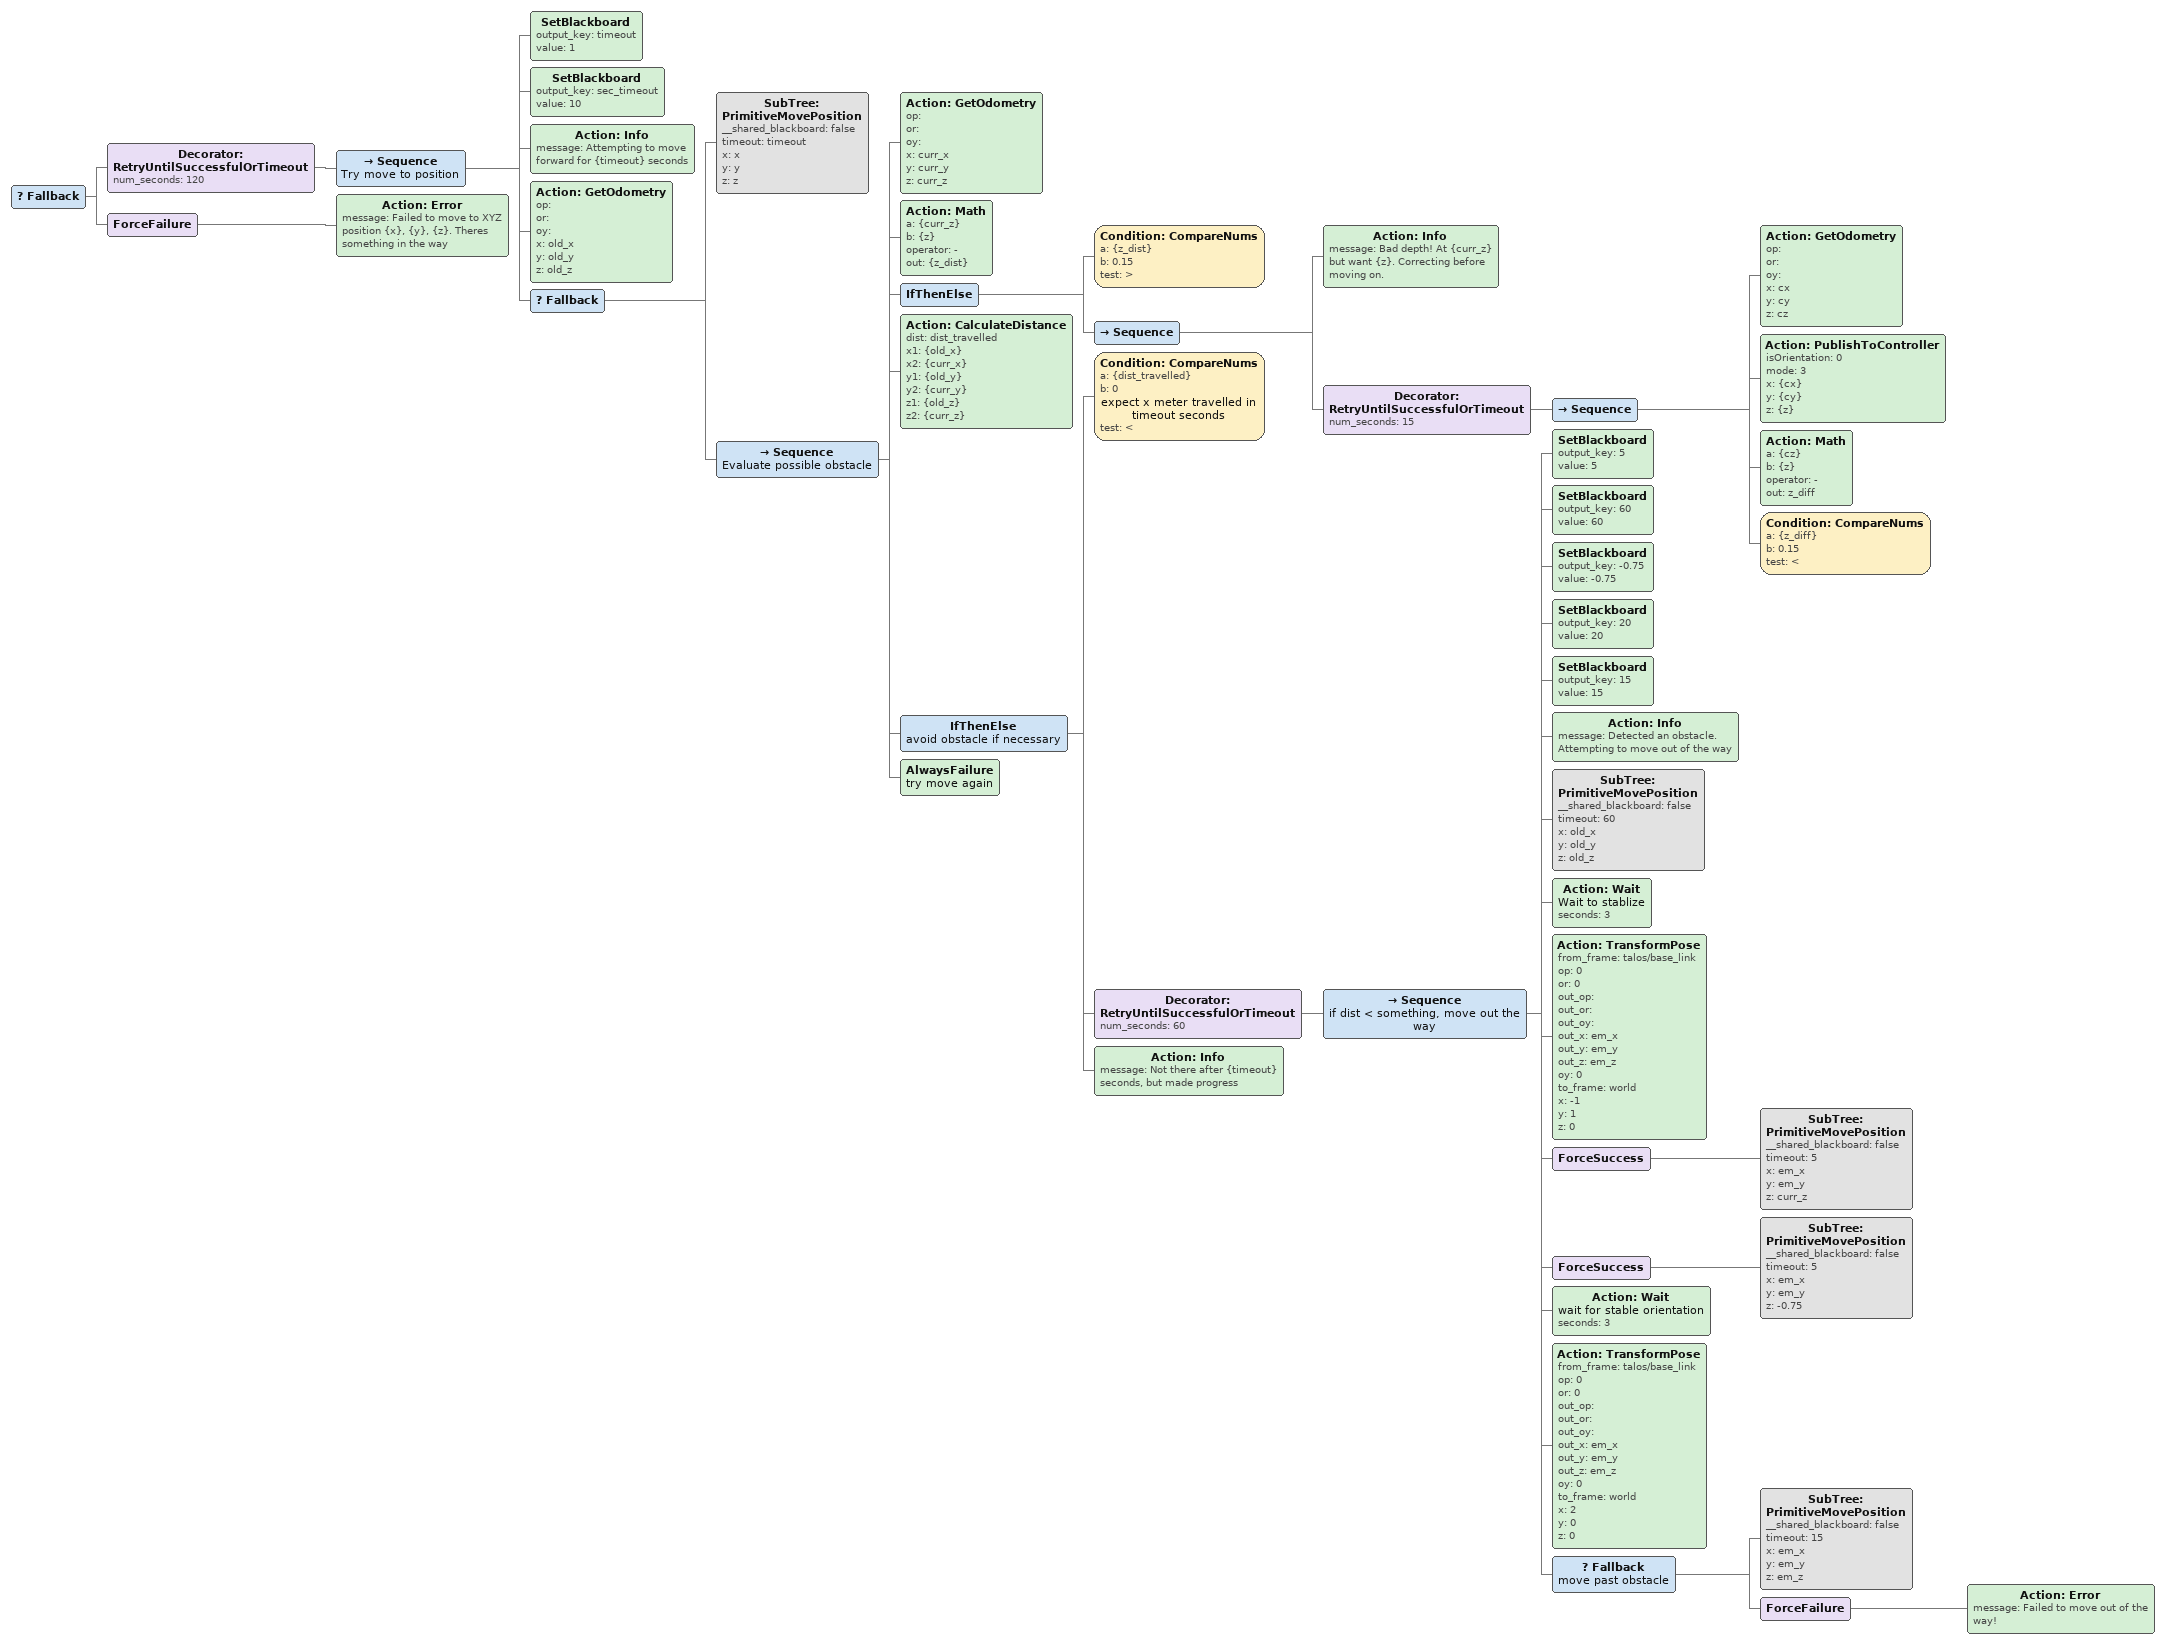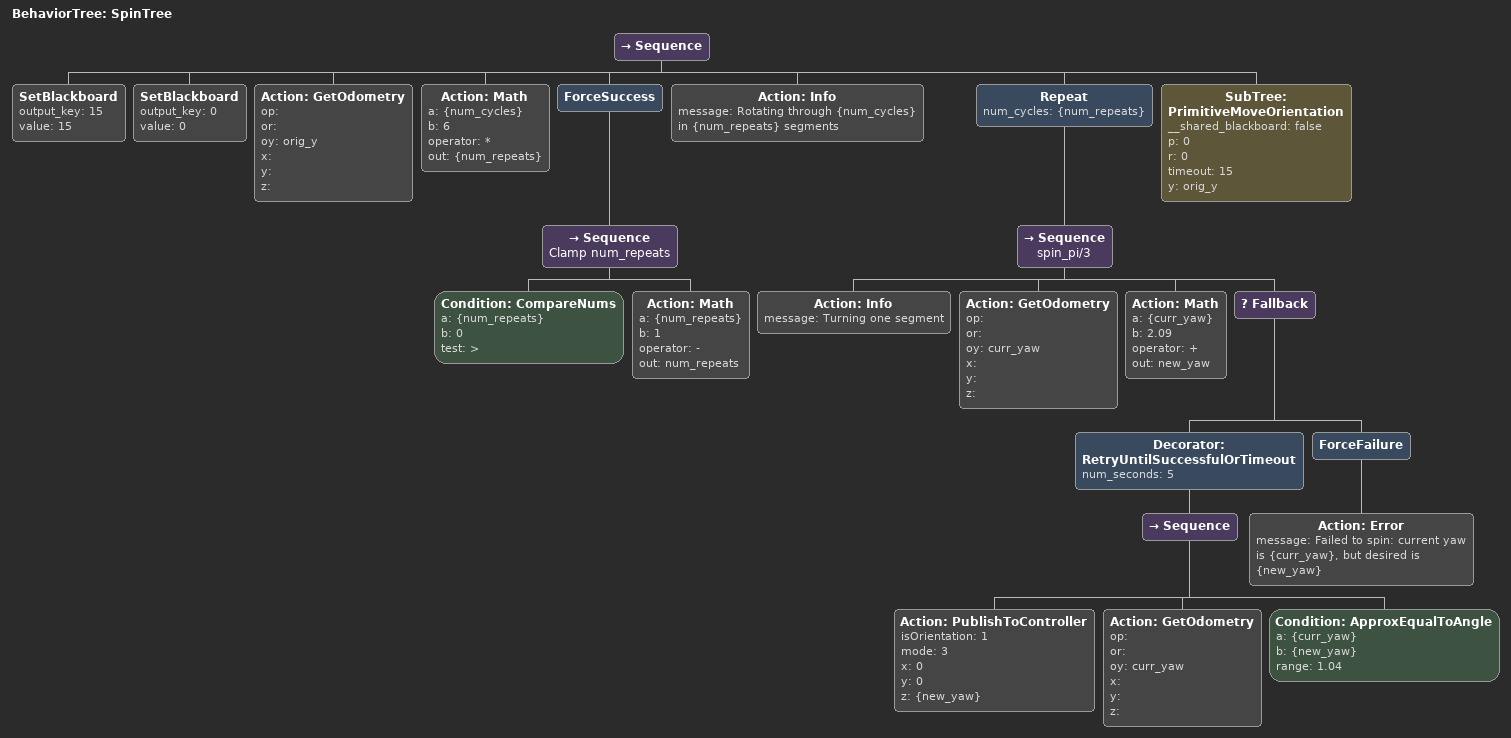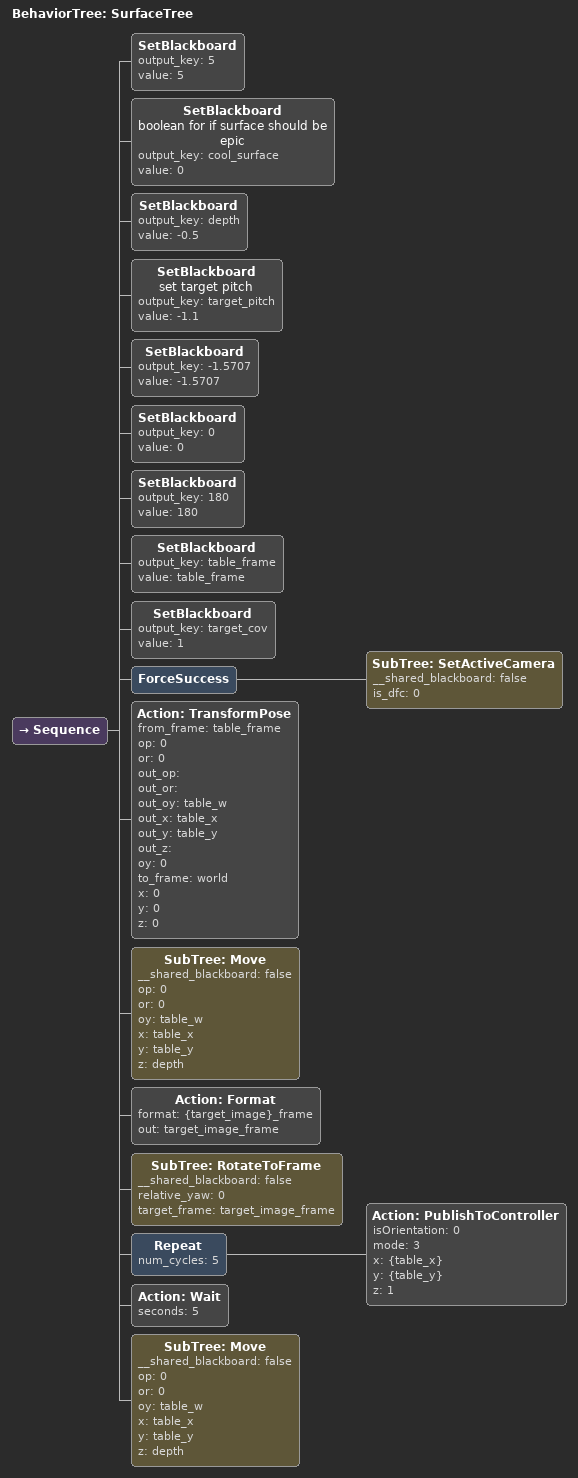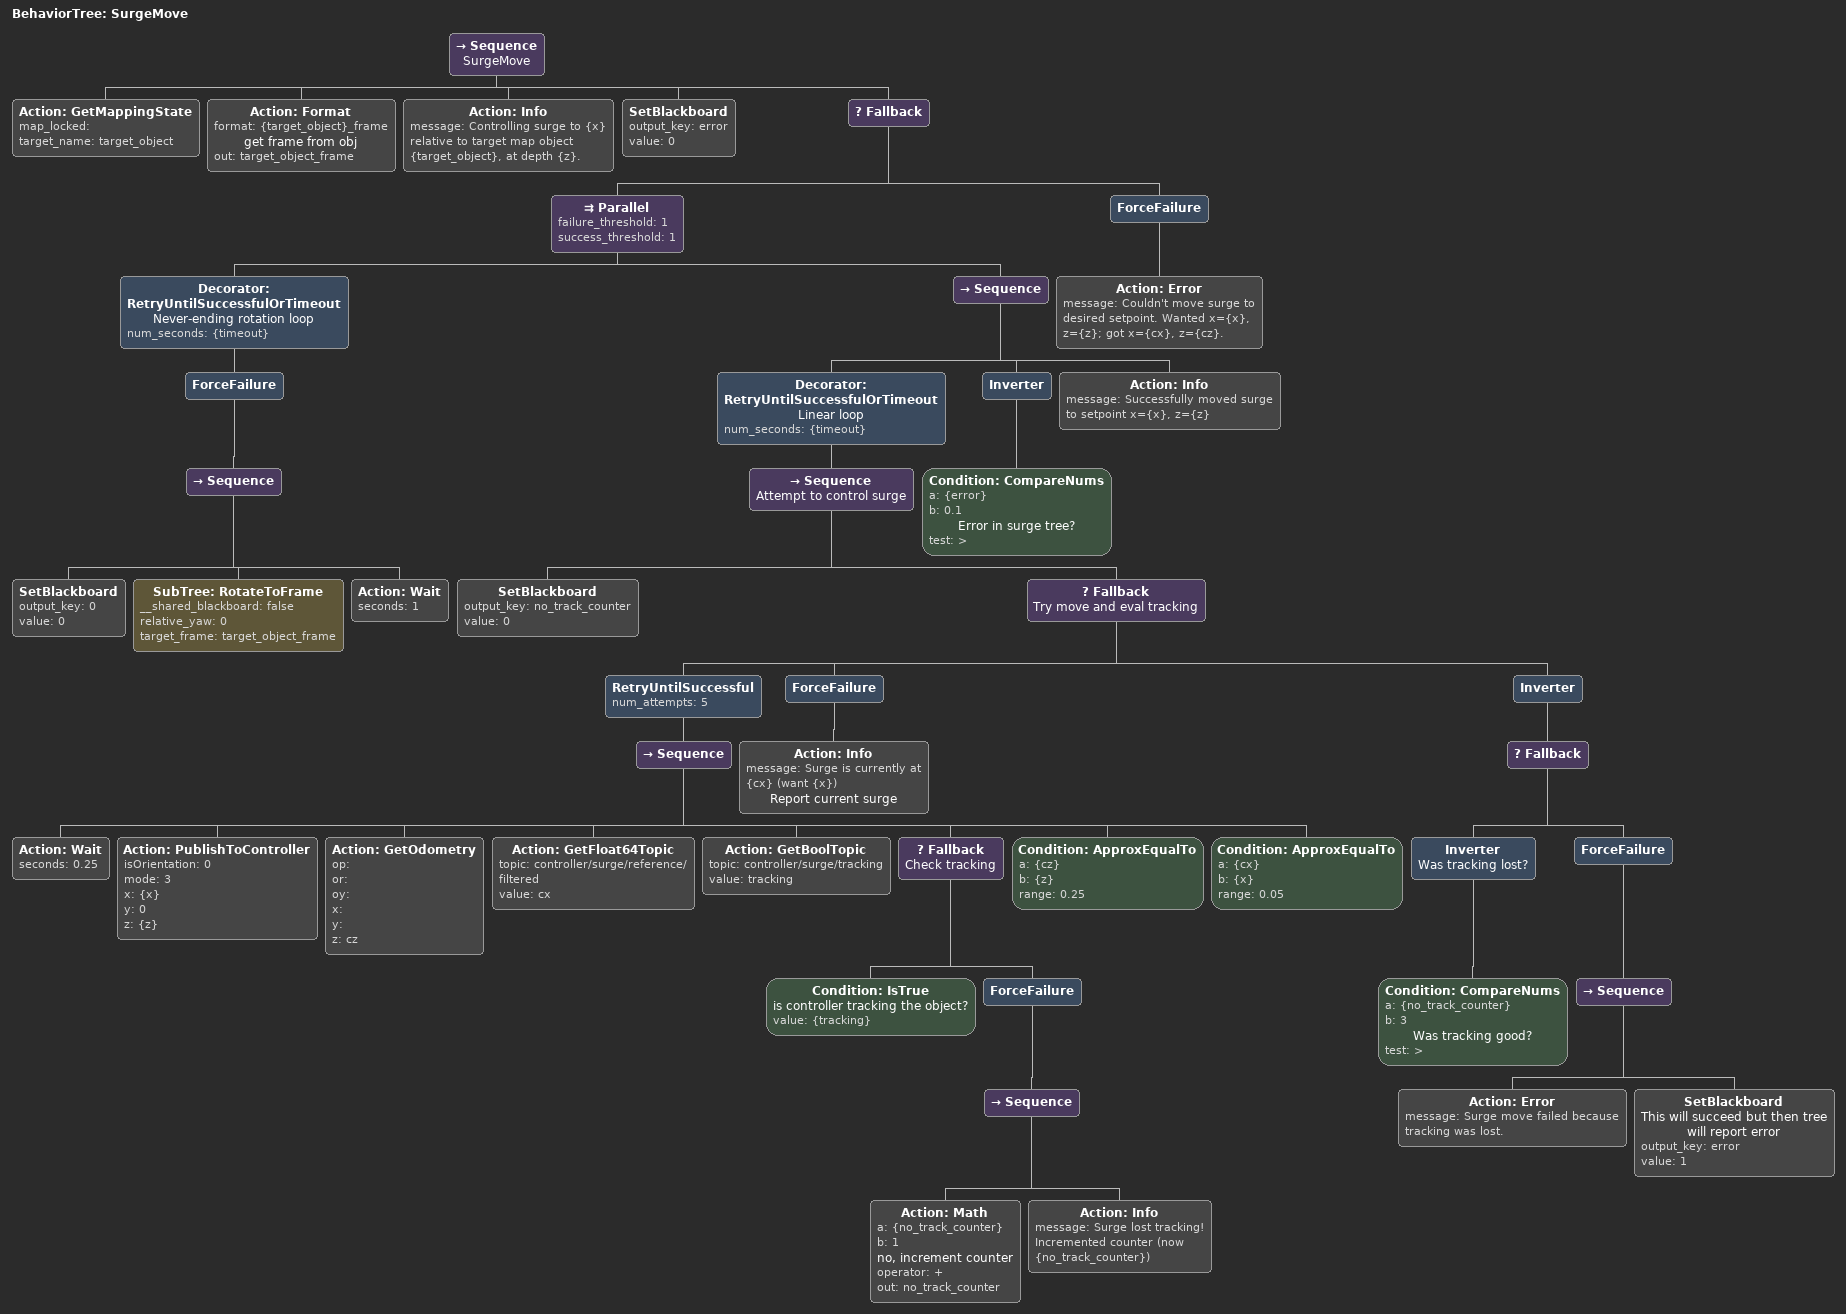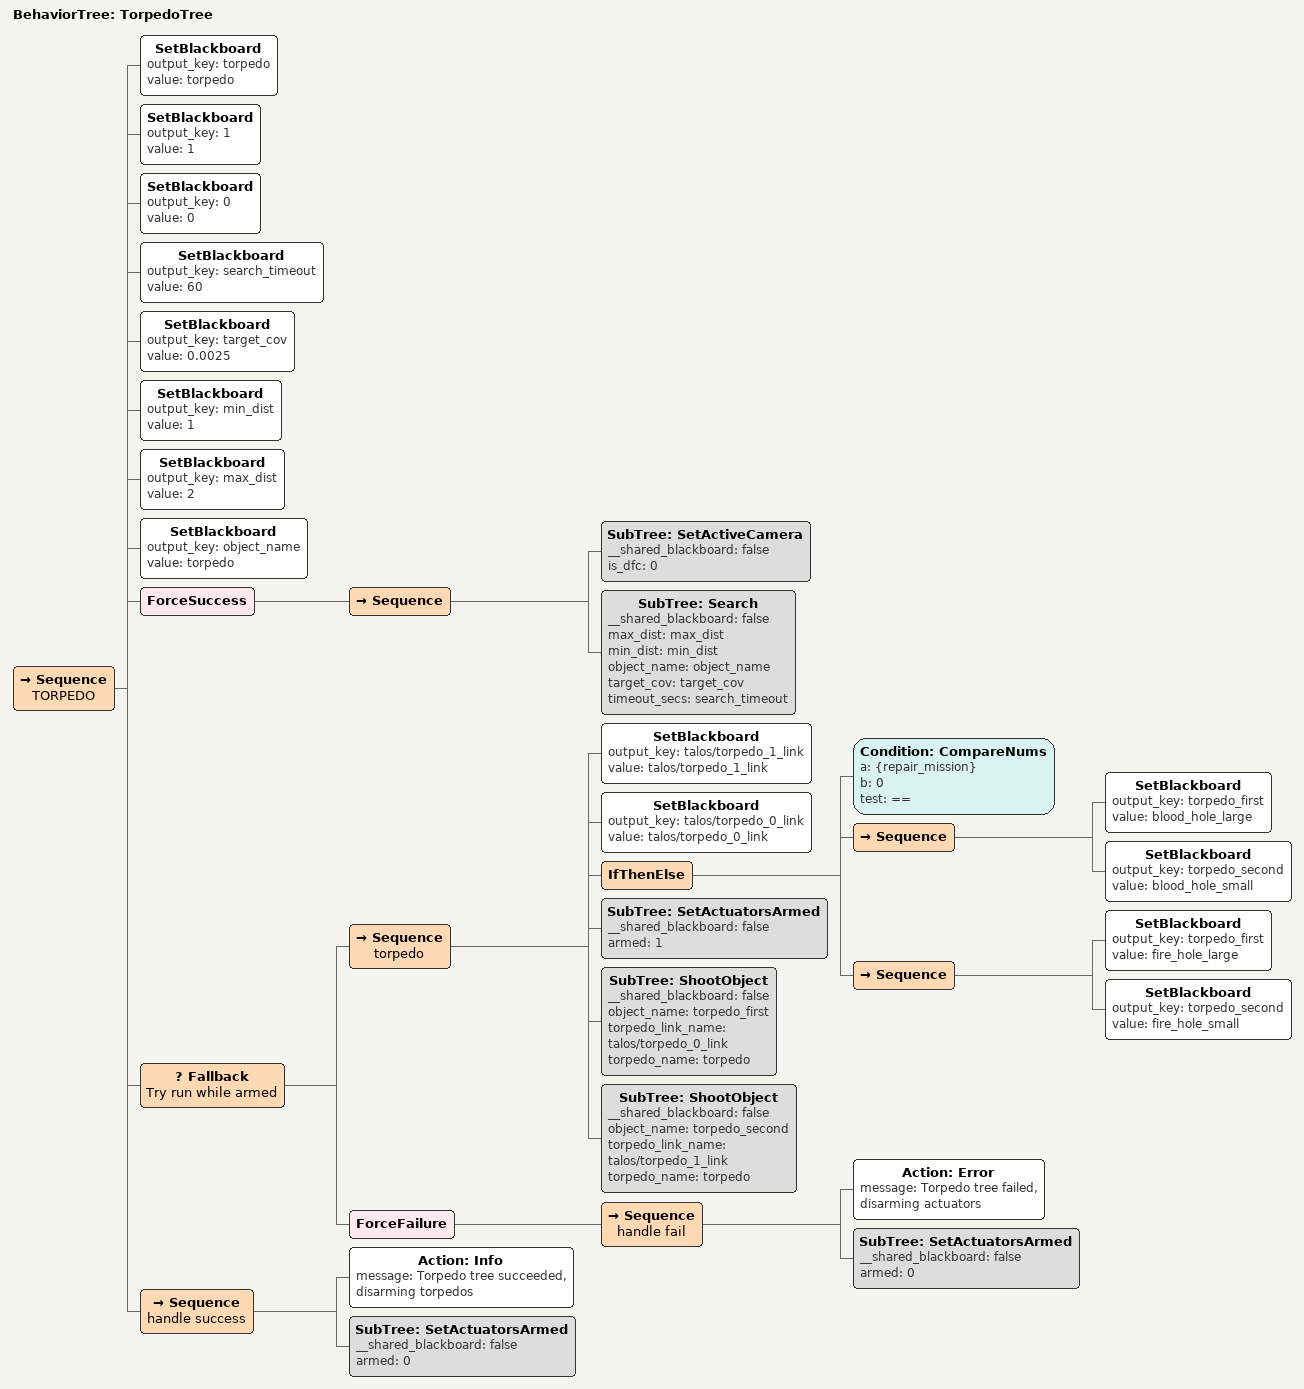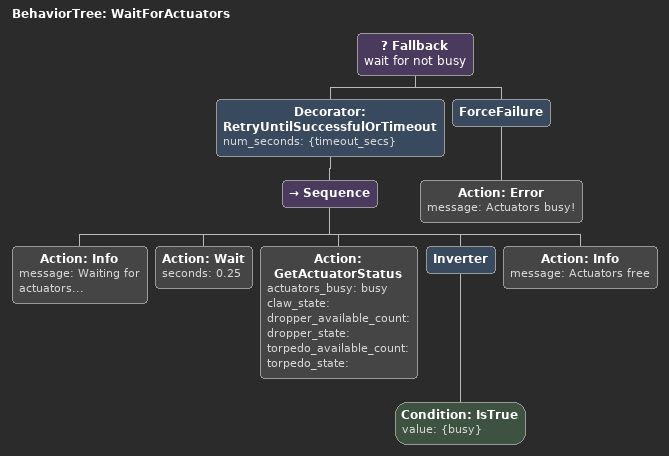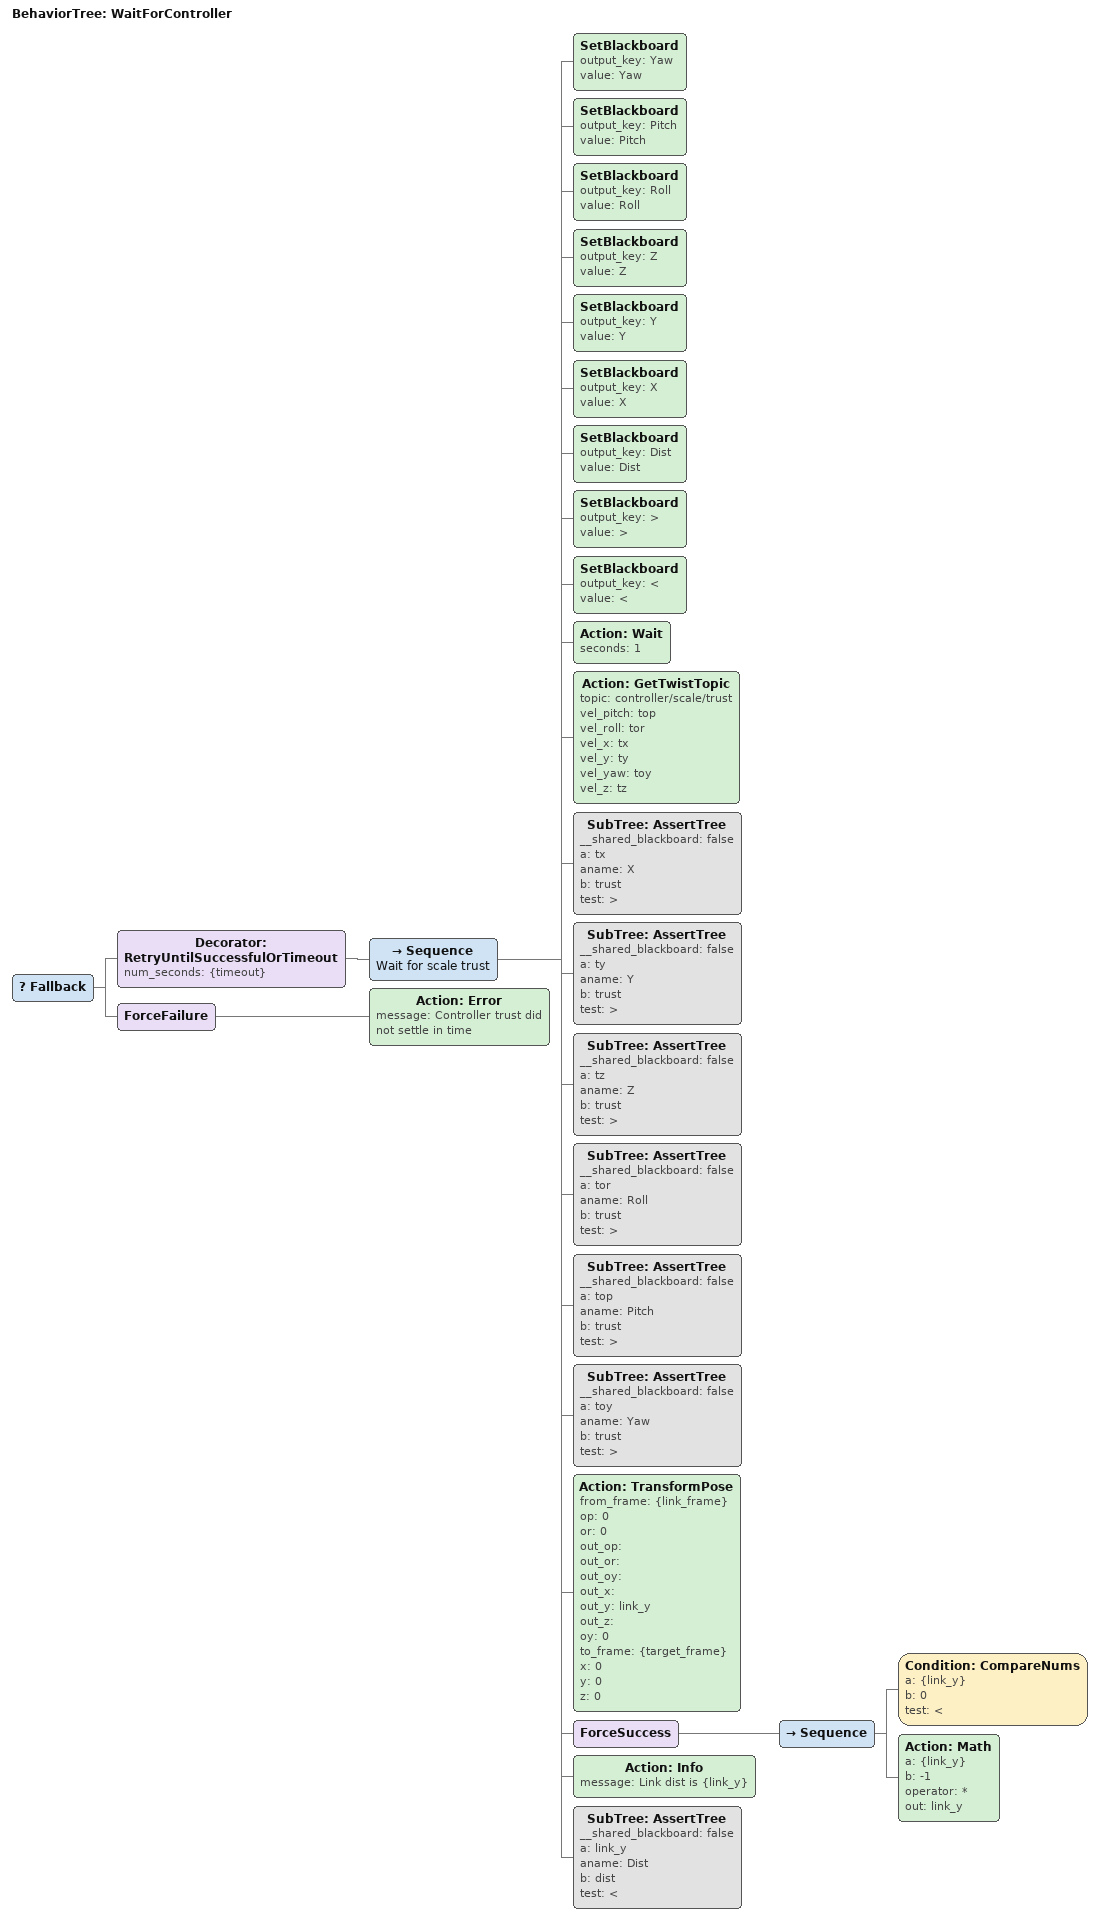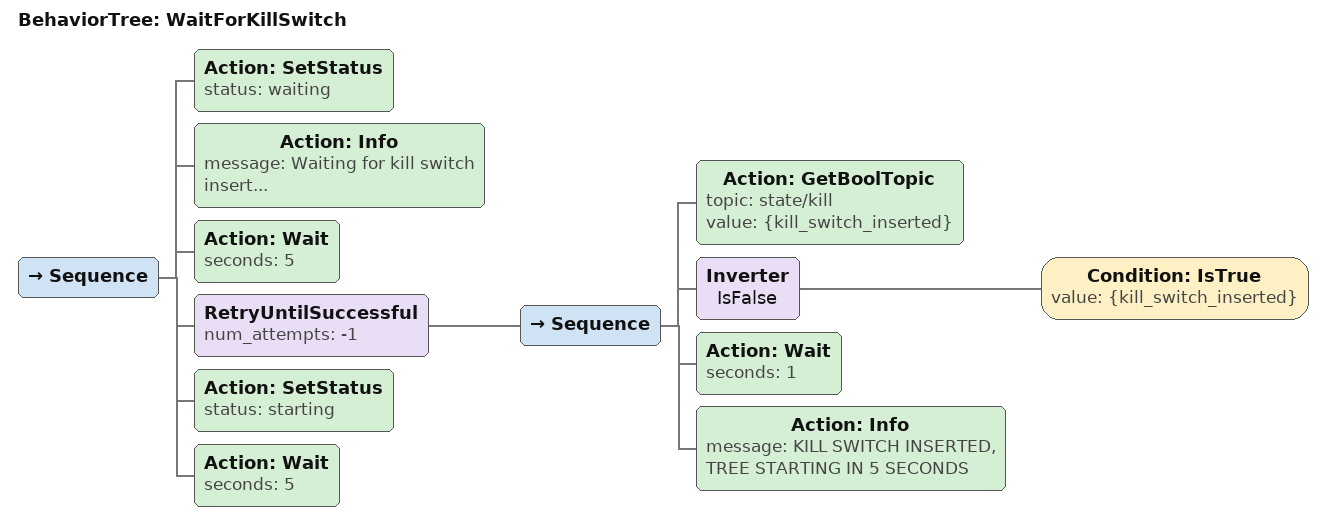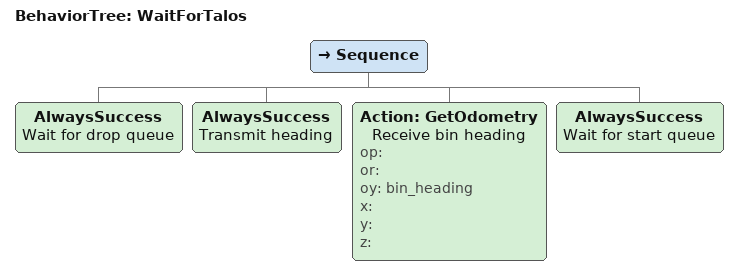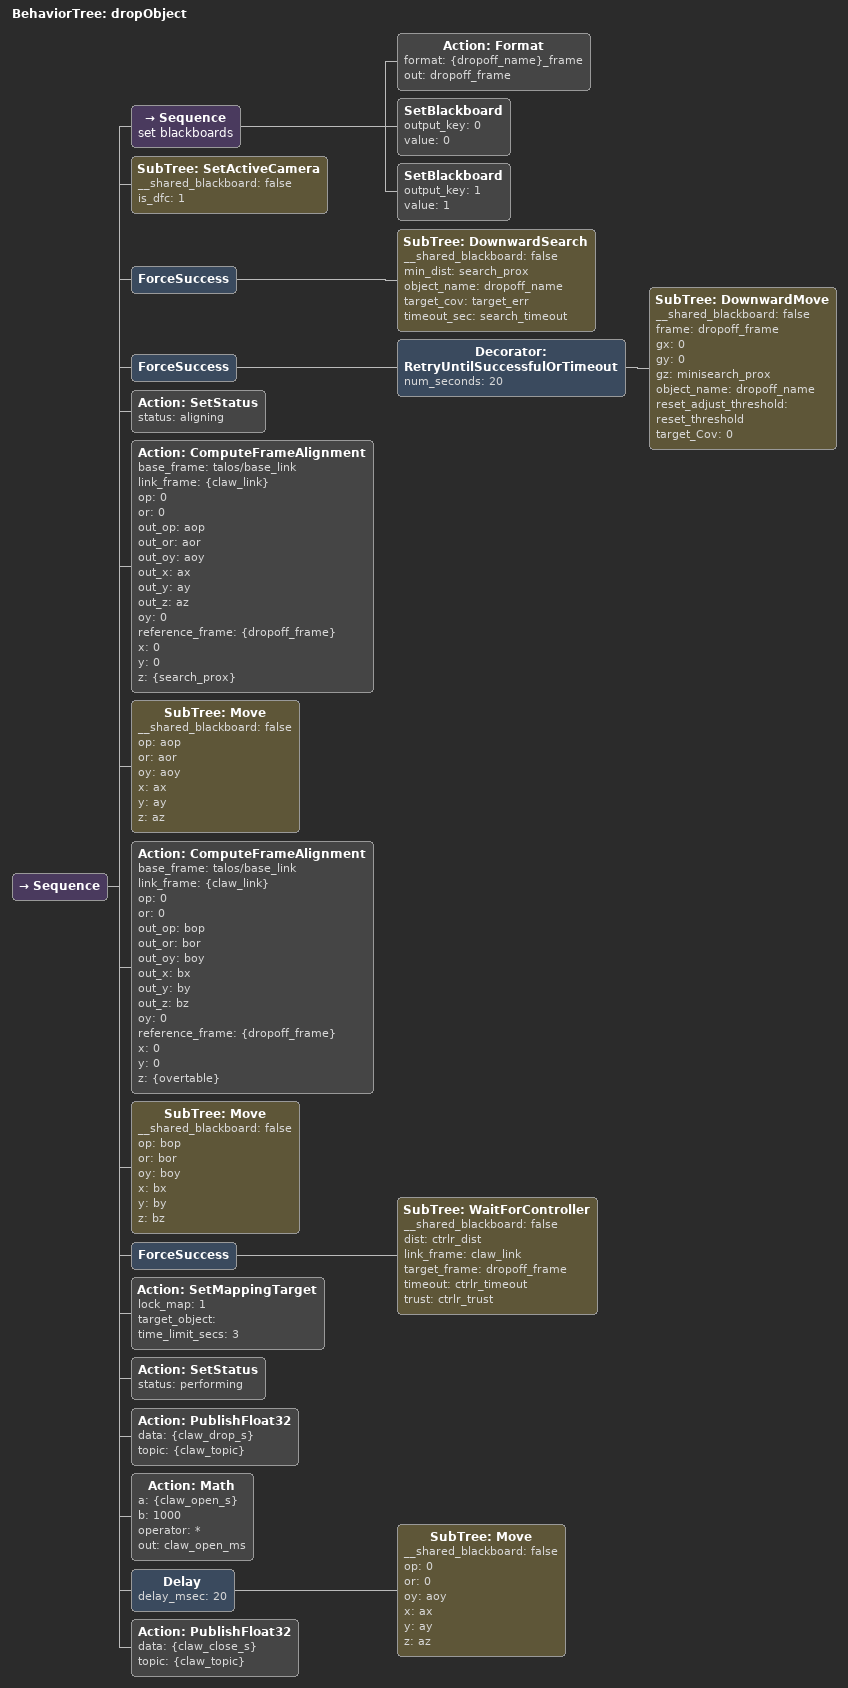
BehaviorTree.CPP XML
<Fallback>
    <Decorator ID="RetryUntilSuccessfulOrTimeout" num_seconds="120">
        <Sequence name="Try move to position">
            <SetBlackboard output_key="timeout" value="1"/>
            <SetBlackboard output_key="sec_timeout" value="10"/>
            <Action ID="Info" message="Attempting to move forward for {timeout} seconds"/>
            <Action ID="GetOdometry" op="" or="" oy="" x="old_x" y="old_y" z="old_z"/>
            <Fallback>
                <SubTree ID="PrimitiveMovePosition" __shared_blackboard="false" timeout="timeout" x="x" y="y" z="z"/>
                <Sequence name="Evaluate possible obstacle">
                    <Action ID="GetOdometry" op="" or="" oy="" x="curr_x" y="curr_y" z="curr_z"/>
                    <Action ID="Math" a="{curr_z}" b="{z}" operator="-" out="{z_dist}"/>
                    <IfThenElse>
                        <Condition ID="CompareNums" a="{z_dist}" b="0.15" test=">"/>
                        <Sequence>
                            <Action ID="Info" message="Bad depth! At {curr_z} but want {z}. Correcting before moving on."/>
                            <Decorator ID="RetryUntilSuccessfulOrTimeout" num_seconds="15">
                                <Sequence>
                                    <Action ID="GetOdometry" op="" or="" oy="" x="cx" y="cy" z="cz"/>
                                    <Action ID="PublishToController" isOrientation="0" mode="3" x="{cx}" y="{cy}" z="{z}"/>
                                    <Action ID="Math" a="{cz}" b="{z}" operator="-" out="z_diff"/>
                                    <Condition ID="CompareNums" a="{z_diff}" b="0.15" test="&lt;"/>
                                </Sequence>
                            </Decorator>
                        </Sequence>
                    </IfThenElse>
                    <Action ID="CalculateDistance" dist="dist_travelled" x1="{old_x}" x2="{curr_x}" y1="{old_y}" y2="{curr_y}" z1="{old_z}" z2="{curr_z}"/>
                    <IfThenElse name="avoid obstacle if necessary">
                        <Condition ID="CompareNums" a="{dist_travelled}" b="0" name="expect x meter travelled in timeout seconds" test="&lt;"/>
                        <Decorator ID="RetryUntilSuccessfulOrTimeout" num_seconds="60">
                            <Sequence name="if dist &lt; something, move out the way">
                                <SetBlackboard output_key="5" value="5"/>
                                <SetBlackboard output_key="60" value="60"/>
                                <SetBlackboard output_key="-0.75" value="-0.75"/>
                                <SetBlackboard output_key="20" value="20"/>
                                <SetBlackboard output_key="15" value="15"/>
                                <Action ID="Info" message="Detected an obstacle. Attempting to move out of the way"/>
                                <SubTree ID="PrimitiveMovePosition" __shared_blackboard="false" timeout="60" x="old_x" y="old_y" z="old_z"/>
                                <Action ID="Wait" name="Wait to stablize" seconds="3"/>
                                <Action ID="TransformPose" from_frame="talos/base_link" op="0" or="0" out_op="" out_or="" out_oy="" out_x="em_x" out_y="em_y" out_z="em_z" oy="0" to_frame="world" x="-1" y="1" z="0"/>
                                <ForceSuccess>
                                    <SubTree ID="PrimitiveMovePosition" __shared_blackboard="false" timeout="5" x="em_x" y="em_y" z="curr_z"/>
                                </ForceSuccess>
                                <ForceSuccess>
                                    <SubTree ID="PrimitiveMovePosition" __shared_blackboard="false" timeout="5" x="em_x" y="em_y" z="-0.75"/>
                                </ForceSuccess>
                                <Action ID="Wait" name="wait for stable orientation" seconds="3"/>
                                <Action ID="TransformPose" from_frame="talos/base_link" op="0" or="0" out_op="" out_or="" out_oy="" out_x="em_x" out_y="em_y" out_z="em_z" oy="0" to_frame="world" x="2" y="0" z="0"/>
                                <Fallback name="move past obstacle">
                                    <SubTree ID="PrimitiveMovePosition" __shared_blackboard="false" timeout="15" x="em_x" y="em_y" z="em_z"/>
                                    <ForceFailure>
                                        <Action ID="Error" message="Failed to move out of the way!"/>
                                    </ForceFailure>
                                </Fallback>
                            </Sequence>
                        </Decorator>
                        <Action ID="Info" message="Not there after {timeout} seconds, but made progress"/>
                    </IfThenElse>
                    <AlwaysFailure name="try move again"/>
                </Sequence>
            </Fallback>
        </Sequence>
    </Decorator>
    <ForceFailure>
        <Action ID="Error" message="Failed to move to XYZ position {x}, {y}, {z}. Theres something in the way"/>
    </ForceFailure>
</Fallback>

<BehaviorTree ID="SpinTree">
    <Sequence>
        <SetBlackboard output_key="15" value="15"/>
        <SetBlackboard output_key="0" value="0"/>
        <Action ID="GetOdometry" op="" or="" oy="orig_y" x="" y="" z=""/>
        <Action ID="Math" a="{num_cycles}" b="6" operator="*" out="{num_repeats}"/>
        <ForceSuccess>
            <Sequence name="Clamp num_repeats">
                <Condition ID="CompareNums" a="{num_repeats}" b="0" test=">"/>
                <Action ID="Math" a="{num_repeats}" b="1" operator="-" out="num_repeats"/>
            </Sequence>
        </ForceSuccess>
        <Action ID="Info" message="Rotating through {num_cycles} in {num_repeats} segments"/>
        <Repeat num_cycles="{num_repeats}">
            <Sequence name="spin_pi/3">
                <Action ID="Info" message="Turning one segment"/>
                <Action ID="GetOdometry" op="" or="" oy="curr_yaw" x="" y="" z=""/>
                <Action ID="Math" a="{curr_yaw}" b="2.09" operator="+" out="new_yaw"/>
                <Fallback>
                    <Decorator ID="RetryUntilSuccessfulOrTimeout" num_seconds="5">
                        <Sequence>
                            <Action ID="PublishToController" isOrientation="1" mode="3" x="0" y="0" z="{new_yaw}"/>
                            <Action ID="GetOdometry" op="" or="" oy="curr_yaw" x="" y="" z=""/>
                            <Condition ID="ApproxEqualToAngle" a="{curr_yaw}" b="{new_yaw}" range="1.04"/>
                        </Sequence>
                    </Decorator>
                    <ForceFailure>
                        <Action ID="Error" message="Failed to spin: current yaw is {curr_yaw}, but desired is {new_yaw}"/>
                    </ForceFailure>
                </Fallback>
            </Sequence>
        </Repeat>
        <SubTree ID="PrimitiveMoveOrientation" __shared_blackboard="false" p="0" r="0" timeout="15" y="orig_y"/>
    </Sequence>
</BehaviorTree>

<BehaviorTree ID="SurfaceTree">
    <Sequence>
        <SetBlackboard output_key="5" value="5"/>
        <SetBlackboard name="boolean for if surface should be epic" output_key="cool_surface" value="0"/>
        <SetBlackboard output_key="depth" value="-0.5"/>
        <SetBlackboard name="set target pitch" output_key="target_pitch" value="-1.1"/>
        <SetBlackboard output_key="-1.5707" value="-1.5707"/>
        <SetBlackboard output_key="0" value="0"/>
        <SetBlackboard output_key="180" value="180"/>
        <SetBlackboard output_key="table_frame" value="table_frame"/>
        <SetBlackboard output_key="target_cov" value="1"/>
        <ForceSuccess>
            <SubTree ID="SetActiveCamera" __shared_blackboard="false" is_dfc="0"/>
        </ForceSuccess>
        <Action ID="TransformPose" from_frame="table_frame" op="0" or="0" out_op="" out_or="" out_oy="table_w" out_x="table_x" out_y="table_y" out_z="" oy="0" to_frame="world" x="0" y="0" z="0"/>
        <SubTree ID="Move" __shared_blackboard="false" op="0" or="0" oy="table_w" x="table_x" y="table_y" z="depth"/>
        <Action ID="Format" format="{target_image}_frame" out="target_image_frame"/>
        <SubTree ID="RotateToFrame" __shared_blackboard="false" relative_yaw="0" target_frame="target_image_frame"/>
        <Repeat num_cycles="5">
            <Action ID="PublishToController" isOrientation="0" mode="3" x="{table_x}" y="{table_y}" z="1"/>
        </Repeat>
        <Action ID="Wait" seconds="5"/>
        <SubTree ID="Move" __shared_blackboard="false" op="0" or="0" oy="table_w" x="table_x" y="table_y" z="depth"/>
    </Sequence>
</BehaviorTree>

<BehaviorTree ID="SurgeMove">
    <Sequence name="SurgeMove">
        <Action ID="GetMappingState" map_locked="" target_name="target_object"/>
        <Action ID="Format" format="{target_object}_frame" name="get frame from obj" out="target_object_frame"/>
        <Action ID="Info" message="Controlling surge to {x} relative to target map object {target_object}, at depth {z}."/>
        <SetBlackboard output_key="error" value="0"/>
        <Fallback>
            <Parallel failure_threshold="1" success_threshold="1">
                <Decorator ID="RetryUntilSuccessfulOrTimeout" name="Never-ending rotation loop" num_seconds="{timeout}">
                    <ForceFailure>
                        <Sequence>
                            <SetBlackboard output_key="0" value="0"/>
                            <SubTree ID="RotateToFrame" __shared_blackboard="false" relative_yaw="0" target_frame="target_object_frame"/>
                            <Action ID="Wait" seconds="1"/>
                        </Sequence>
                    </ForceFailure>
                </Decorator>
                <Sequence>
                    <Decorator ID="RetryUntilSuccessfulOrTimeout" name="Linear loop" num_seconds="{timeout}">
                        <Sequence name="Attempt to control surge">
                            <SetBlackboard output_key="no_track_counter" value="0"/>
                            <Fallback name="Try move and eval tracking">
                                <RetryUntilSuccessful num_attempts="5">
                                    <Sequence>
                                        <Action ID="Wait" seconds="0.25"/>
                                        <Action ID="PublishToController" isOrientation="0" mode="3" x="{x}" y="0" z="{z}"/>
                                        <Action ID="GetOdometry" op="" or="" oy="" x="" y="" z="cz"/>
                                        <Action ID="GetFloat64Topic" topic="controller/surge/reference/filtered" value="cx"/>
                                        <Action ID="GetBoolTopic" topic="controller/surge/tracking" value="tracking"/>
                                        <Fallback name="Check tracking">
                                            <Condition ID="IsTrue" name="is controller tracking the object?" value="{tracking}"/>
                                            <ForceFailure>
                                                <Sequence>
                                                    <Action ID="Math" a="{no_track_counter}" b="1" name="no, increment counter" operator="+" out="no_track_counter"/>
                                                    <Action ID="Info" message="Surge lost tracking! Incremented counter (now {no_track_counter})"/>
                                                </Sequence>
                                            </ForceFailure>
                                        </Fallback>
                                        <Condition ID="ApproxEqualTo" a="{cz}" b="{z}" range="0.25"/>
                                        <Condition ID="ApproxEqualTo" a="{cx}" b="{x}" range="0.05"/>
                                    </Sequence>
                                </RetryUntilSuccessful>
                                <ForceFailure>
                                    <Action ID="Info" message="Surge is currently at {cx} (want {x})" name="Report current surge"/>
                                </ForceFailure>
                                <Inverter>
                                    <Fallback>
                                        <Inverter name="Was tracking lost?">
                                            <Condition ID="CompareNums" a="{no_track_counter}" b="3" name="Was tracking good?" test=">"/>
                                        </Inverter>
                                        <ForceFailure>
                                            <Sequence>
                                                <Action ID="Error" message="Surge move failed because tracking was lost."/>
                                                <SetBlackboard name="This will succeed but then tree will report error" output_key="error" value="1"/>
                                            </Sequence>
                                        </ForceFailure>
                                    </Fallback>
                                </Inverter>
                            </Fallback>
                        </Sequence>
                    </Decorator>
                    <Inverter>
                        <Condition ID="CompareNums" a="{error}" b="0.1" name="Error in surge tree?" test=">"/>
                    </Inverter>
                    <Action ID="Info" message="Successfully moved surge to setpoint x={x}, z={z}"/>
                </Sequence>
            </Parallel>
            <ForceFailure>
                <Action ID="Error" message="Couldn't move surge to desired setpoint. Wanted x={x}, z={z}; got x={cx}, z={cz}."/>
            </ForceFailure>
        </Fallback>
    </Sequence>
</BehaviorTree>

<BehaviorTree ID="TorpedoTree">
    <Sequence name="TORPEDO">
        <SetBlackboard output_key="torpedo" value="torpedo"/>
        <SetBlackboard output_key="1" value="1"/>
        <SetBlackboard output_key="0" value="0"/>
        <SetBlackboard output_key="search_timeout" value="60"/>
        <SetBlackboard output_key="target_cov" value="0.0025"/>
        <SetBlackboard output_key="min_dist" value="1"/>
        <SetBlackboard output_key="max_dist" value="2"/>
        <SetBlackboard output_key="object_name" value="torpedo"/>
        <ForceSuccess>
            <Sequence>
                <SubTree ID="SetActiveCamera" __shared_blackboard="false" is_dfc="0"/>
                <SubTree ID="Search" __shared_blackboard="false" max_dist="max_dist" min_dist="min_dist" object_name="object_name" target_cov="target_cov" timeout_secs="search_timeout"/>
            </Sequence>
        </ForceSuccess>
        <Fallback name="Try run while armed">
            <Sequence name="torpedo">
                <SetBlackboard output_key="talos/torpedo_1_link" value="talos/torpedo_1_link"/>
                <SetBlackboard output_key="talos/torpedo_0_link" value="talos/torpedo_0_link"/>
                <IfThenElse>
                    <Condition ID="CompareNums" a="{repair_mission}" b="0" test="=="/>
                    <Sequence>
                        <SetBlackboard output_key="torpedo_first" value="blood_hole_large"/>
                        <SetBlackboard output_key="torpedo_second" value="blood_hole_small"/>
                    </Sequence>
                    <Sequence>
                        <SetBlackboard output_key="torpedo_first" value="fire_hole_large"/>
                        <SetBlackboard output_key="torpedo_second" value="fire_hole_small"/>
                    </Sequence>
                </IfThenElse>
                <SubTree ID="SetActuatorsArmed" __shared_blackboard="false" armed="1"/>
                <SubTree ID="ShootObject" __shared_blackboard="false" object_name="torpedo_first" torpedo_link_name="talos/torpedo_0_link" torpedo_name="torpedo"/>
                <SubTree ID="ShootObject" __shared_blackboard="false" object_name="torpedo_second" torpedo_link_name="talos/torpedo_1_link" torpedo_name="torpedo"/>
            </Sequence>
            <ForceFailure>
                <Sequence name="handle fail">
                    <Action ID="Error" message="Torpedo tree failed, disarming actuators"/>
                    <SubTree ID="SetActuatorsArmed" __shared_blackboard="false" armed="0"/>
                </Sequence>
            </ForceFailure>
        </Fallback>
        <Sequence name="handle success">
            <Action ID="Info" message="Torpedo tree succeeded, disarming torpedos"/>
            <SubTree ID="SetActuatorsArmed" __shared_blackboard="false" armed="0"/>
        </Sequence>
    </Sequence>
</BehaviorTree>

<BehaviorTree ID="WaitForActuators">
    <Fallback name="wait for not busy">
        <Decorator ID="RetryUntilSuccessfulOrTimeout" num_seconds="{timeout_secs}">
            <Sequence>
                <Action ID="Info" message="Waiting for actuators..."/>
                <Action ID="Wait" seconds="0.25"/>
                <Action ID="GetActuatorStatus" actuators_busy="busy" claw_state="" dropper_available_count="" dropper_state="" torpedo_available_count="" torpedo_state=""/>
                <Inverter>
                    <Condition ID="IsTrue" value="{busy}"/>
                </Inverter>
                <Action ID="Info" message="Actuators free"/>
            </Sequence>
        </Decorator>
        <ForceFailure>
            <Action ID="Error" message="Actuators busy!"/>
        </ForceFailure>
    </Fallback>
</BehaviorTree>

<BehaviorTree ID="WaitForController">
    <Fallback>
        <Decorator ID="RetryUntilSuccessfulOrTimeout" num_seconds="{timeout}">
            <Sequence name="Wait for scale trust">
                <SetBlackboard output_key="Yaw" value="Yaw"/>
                <SetBlackboard output_key="Pitch" value="Pitch"/>
                <SetBlackboard output_key="Roll" value="Roll"/>
                <SetBlackboard output_key="Z" value="Z"/>
                <SetBlackboard output_key="Y" value="Y"/>
                <SetBlackboard output_key="X" value="X"/>
                <SetBlackboard output_key="Dist" value="Dist"/>
                <SetBlackboard output_key=">" value=">"/>
                <SetBlackboard output_key="&lt;" value="&lt;"/>
                <Action ID="Wait" seconds="1"/>
                <Action ID="GetTwistTopic" topic="controller/scale/trust" vel_pitch="top" vel_roll="tor" vel_x="tx" vel_y="ty" vel_yaw="toy" vel_z="tz"/>
                <SubTree ID="AssertTree" __shared_blackboard="false" a="tx" aname="X" b="trust" test=">"/>
                <SubTree ID="AssertTree" __shared_blackboard="false" a="ty" aname="Y" b="trust" test=">"/>
                <SubTree ID="AssertTree" __shared_blackboard="false" a="tz" aname="Z" b="trust" test=">"/>
                <SubTree ID="AssertTree" __shared_blackboard="false" a="tor" aname="Roll" b="trust" test=">"/>
                <SubTree ID="AssertTree" __shared_blackboard="false" a="top" aname="Pitch" b="trust" test=">"/>
                <SubTree ID="AssertTree" __shared_blackboard="false" a="toy" aname="Yaw" b="trust" test=">"/>
                <Action ID="TransformPose" from_frame="{link_frame}" op="0" or="0" out_op="" out_or="" out_oy="" out_x="" out_y="link_y" out_z="" oy="0" to_frame="{target_frame}" x="0" y="0" z="0"/>
                <ForceSuccess>
                    <Sequence>
                        <Condition ID="CompareNums" a="{link_y}" b="0" test="&lt;"/>
                        <Action ID="Math" a="{link_y}" b="-1" operator="*" out="link_y"/>
                    </Sequence>
                </ForceSuccess>
                <Action ID="Info" message="Link dist is {link_y}"/>
                <SubTree ID="AssertTree" __shared_blackboard="false" a="link_y" aname="Dist" b="dist" test="&lt;"/>
            </Sequence>
        </Decorator>
        <ForceFailure>
            <Action ID="Error" message="Controller trust did not settle in time"/>
        </ForceFailure>
    </Fallback>
</BehaviorTree>

<BehaviorTree ID="WaitForKillSwitch">
    <Sequence>
        <Action ID="SetStatus" status="waiting"/>
        <Action ID="Info" message="Waiting for kill switch insert..."/>
        <Action ID="Wait" seconds="5"/>
        <RetryUntilSuccessful num_attempts="-1">
            <Sequence>
                <Action ID="GetBoolTopic" topic="state/kill" value="{kill_switch_inserted}"/>
                <Inverter name="IsFalse">
                    <Condition ID="IsTrue" value="{kill_switch_inserted}"/>
                </Inverter>
                <Action ID="Wait" seconds="1"/>
                <Action ID="Info" message="KILL SWITCH INSERTED, TREE STARTING IN 5 SECONDS"/>
            </Sequence>
        </RetryUntilSuccessful>
        <Action ID="SetStatus" status="starting"/>
        <Action ID="Wait" seconds="5"/>
    </Sequence>
</BehaviorTree>

<BehaviorTree ID="WaitForTalos">
    <Sequence>
        <AlwaysSuccess name="Wait for drop queue"/>
        <AlwaysSuccess name="Transmit heading"/>
        <Action ID="GetOdometry" name="Receive bin heading" op="" or="" oy="bin_heading" x="" y="" z=""/>
        <AlwaysSuccess name="Wait for start queue"/>
    </Sequence>
</BehaviorTree>

<BehaviorTree ID="dropObject">
    <Sequence>
        <Sequence name="set blackboards">
            <Action ID="Format" format="{dropoff_name}_frame" out="dropoff_frame"/>
            <SetBlackboard output_key="0" value="0"/>
            <SetBlackboard output_key="1" value="1"/>
        </Sequence>
        <SubTree ID="SetActiveCamera" __shared_blackboard="false" is_dfc="1"/>
        <ForceSuccess>
            <SubTree ID="DownwardSearch" __shared_blackboard="false" min_dist="search_prox" object_name="dropoff_name" target_cov="target_err" timeout_sec="search_timeout"/>
        </ForceSuccess>
        <ForceSuccess>
            <Decorator ID="RetryUntilSuccessfulOrTimeout" num_seconds="20">
                <SubTree ID="DownwardMove" __shared_blackboard="false" frame="dropoff_frame" gx="0" gy="0" gz="minisearch_prox" object_name="dropoff_name" reset_adjust_threshold="reset_threshold" target_Cov="0"/>
            </Decorator>
        </ForceSuccess>
        <Action ID="SetStatus" status="aligning"/>
        <Action ID="ComputeFrameAlignment" base_frame="talos/base_link" link_frame="{claw_link}" op="0" or="0" out_op="aop" out_or="aor" out_oy="aoy" out_x="ax" out_y="ay" out_z="az" oy="0" reference_frame="{dropoff_frame}" x="0" y="0" z="{search_prox}"/>
        <SubTree ID="Move" __shared_blackboard="false" op="aop" or="aor" oy="aoy" x="ax" y="ay" z="az"/>
        <Action ID="ComputeFrameAlignment" base_frame="talos/base_link" link_frame="{claw_link}" op="0" or="0" out_op="bop" out_or="bor" out_oy="boy" out_x="bx" out_y="by" out_z="bz" oy="0" reference_frame="{dropoff_frame}" x="0" y="0" z="{overtable}"/>
        <SubTree ID="Move" __shared_blackboard="false" op="bop" or="bor" oy="boy" x="bx" y="by" z="bz"/>
        <ForceSuccess>
            <SubTree ID="WaitForController" __shared_blackboard="false" dist="ctrlr_dist" link_frame="claw_link" target_frame="dropoff_frame" timeout="ctrlr_timeout" trust="ctrlr_trust"/>
        </ForceSuccess>
        <Action ID="SetMappingTarget" lock_map="1" target_object="" time_limit_secs="3"/>
        <Action ID="SetStatus" status="performing"/>
        <Action ID="PublishFloat32" data="{claw_drop_s}" topic="{claw_topic}"/>
        <Action ID="Math" a="{claw_open_s}" b="1000" operator="*" out="claw_open_ms"/>
        <Delay delay_msec="20">
            <SubTree ID="Move" __shared_blackboard="false" op="0" or="0" oy="aoy" x="ax" y="ay" z="az"/>
        </Delay>
        <Action ID="PublishFloat32" data="{claw_close_s}" topic="{claw_topic}"/>
    </Sequence>
</BehaviorTree>
